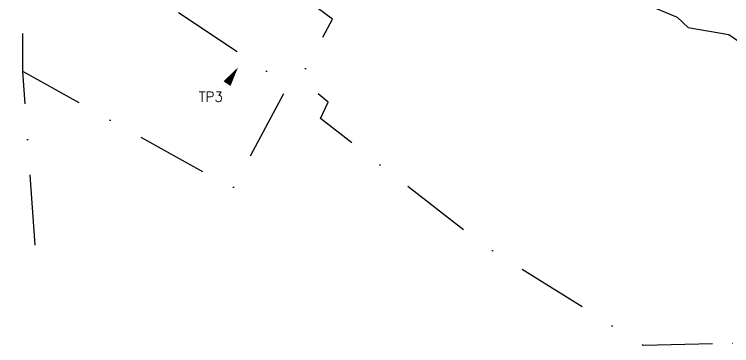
# Model space of a CAD drawing. Header units: metres. Extents: x -898 to -482, y -1736 to -1404.
# Drawn here: x -897.9 to -643.8, y -1735.7 to -1618.5 of the extents above; entities that cross this region are included whole.
import ezdxf

# ---------------------------------------------------------------- set-up
doc = ezdxf.new("R2010")
doc.units = ezdxf.units.M
doc.header["$LTSCALE"] = 25
doc.header["$MEASUREMENT"] = 0
doc.linetypes.add('STRICHPUNKTX2', pattern=[2, 1, -0.5, 0, -0.5])
for name, color, linetype in [('BEFUND', 1, 'CONTINUOUS'), ('GRABUNGSGRENZE', 3, 'STRICHPUNKTX2'), ('TPROFIL', 3, 'CONTINUOUS')]:
    doc.layers.add(name, color=color, linetype=linetype)
doc.styles.get("Standard").update_dxf_attribs({"font": 'txt.shx'})

# ---------------------------------------------------------------- blocks, each defined once
blk = doc.blocks.new('PFEIL')
at = {"layer": 'TPROFIL'}
blk.add_lwpolyline([(0, 0, 0, 3, 0), (6.54, -2.37, 3, 3, 0)], format="xyseb", dxfattribs=at)

msp = doc.modelspace()

# ---------------------------------------------------------------- linework, layer by layer
at = {"layer": 'BEFUND'}
for points in [[(-894.82, -1517.6), (-879.06, -1520.19), (-852.34, -1527.71), (-820.72, -1538.23), (-792.98, -1550.74), (-761.36, -1564.58), (-743.61, -1571.65), (-731.22, -1580.71), (-717.24, -1591.4), (-703.77, -1601.48), (-687.66, -1608.2), (-675.01, -1614.56), (-663.12, -1619.49), (-659.2, -1623.21)], [(-659.2, -1623.21), (-644.82, -1625.64), (-627.32, -1637.64), (-620.03, -1642.23)]]:
    msp.add_lwpolyline(points, dxfattribs=at)
at = {"layer": 'GRABUNGSGRENZE', "flags": 128}
for points in [[(-890.61, -1700.2), (-894.95, -1638.73), (-894.88, -1608.95), (-894.18, -1543.4), (-897.93, -1515.31), (-896.6, -1464.54), (-891.36, -1404.22), (-837.16, -1408.56), (-774.95, -1430.47), (-649.91, -1471.13)], [(-649.91, -1471.13), (-622.22, -1477.57), (-588.98, -1487.61), (-567.37, -1492.67), (-493.49, -1520.68), (-492.98, -1585.5), (-487.65, -1633.9), (-481.89, -1697.95), (-495.85, -1699.3), (-507.98, -1700.64), (-515.62, -1703.81), (-515.3, -1709.87), (-515.3, -1709.87), (-511.7, -1733.56), (-557.05, -1734.91), (-650.68, -1735.04)], [(-650.68, -1735.04), (-675.09, -1735.73), (-732.63, -1699.54), (-789.46, -1655.4), (-786.82, -1649.63), (-796.72, -1641.23), (-785.22, -1620.27), (-861.89, -1563.14), (-881.54, -1590.08), (-894.88, -1608.95)], [(-881.54, -1590.08), (-800.95, -1643.68), (-820.54, -1680.1), (-894.95, -1638.73)]]:
    msp.add_lwpolyline(points, dxfattribs=at)

# ---------------------------------------------------------------- block references
at = {"layer": 'TPROFIL', "rotation": 255.7078386102525}
msp.add_blockref('PFEIL', (-818.69, -1637.28), dxfattribs=at)

# ---------------------------------------------------------------- texts
at = {"layer": 'TPROFIL'}
msp.add_text('TP3', height=3.5, dxfattribs=at).set_placement((-832.6, -1649.42))

doc.saveas('drawing.dxf')
